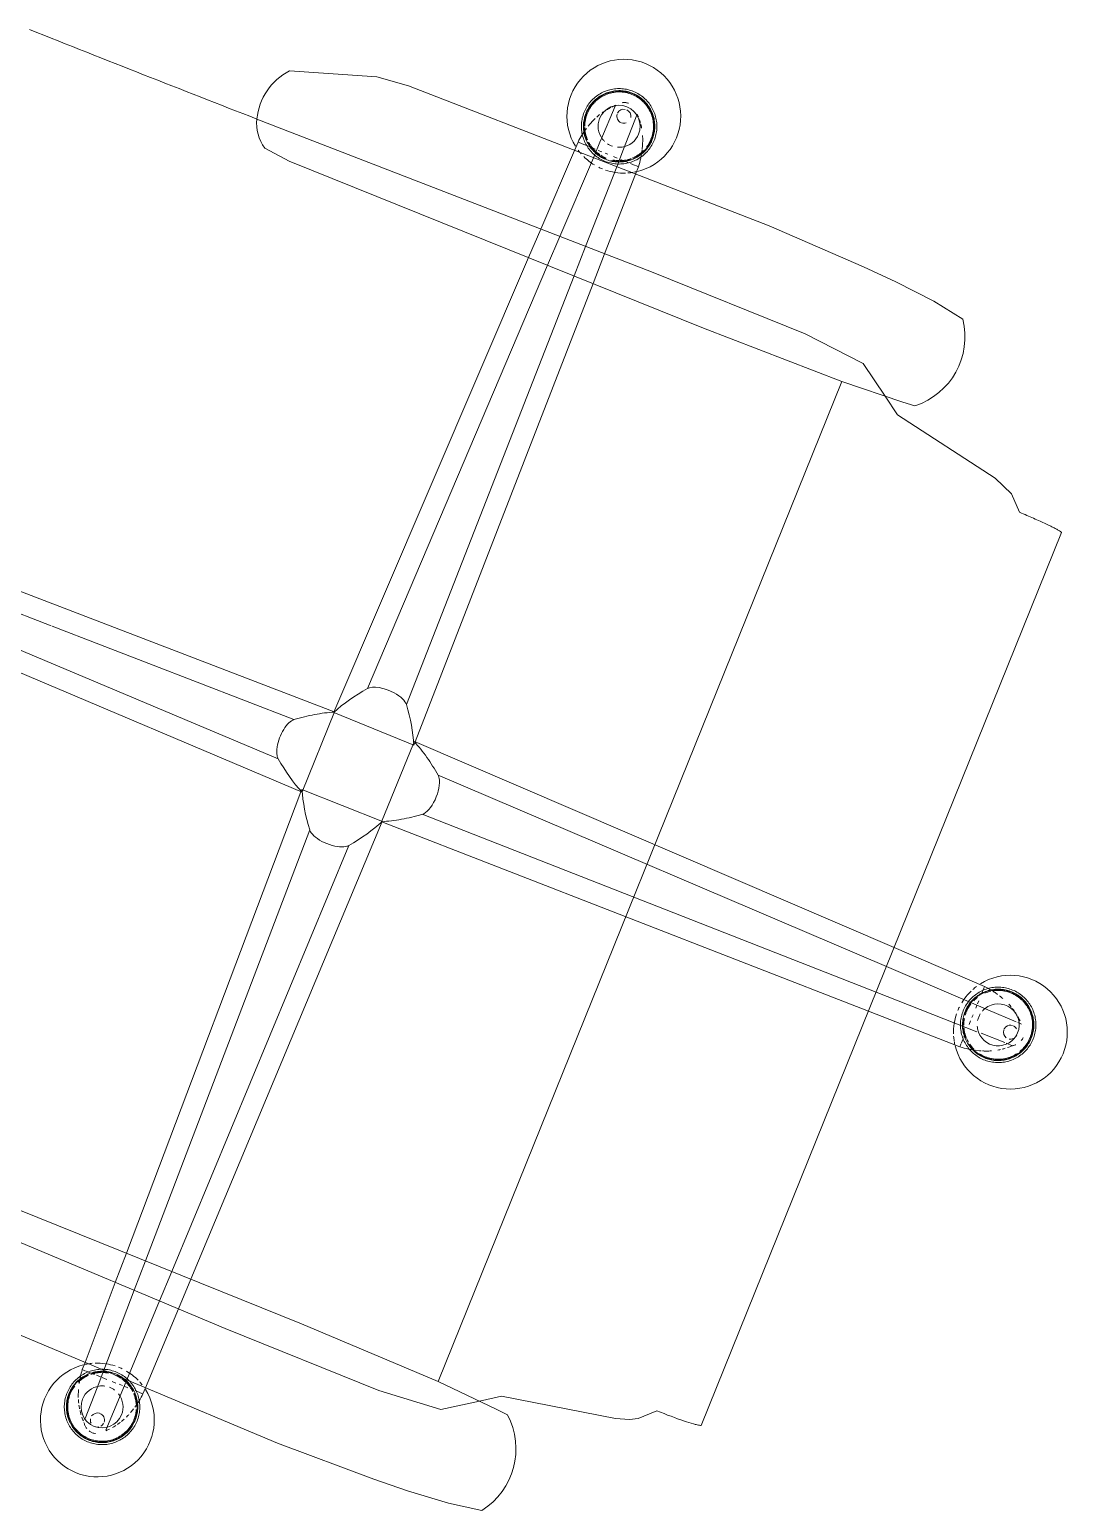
# Model space of a CAD drawing. Header units: inches. Extents: x -13 to 4331, y -638 to 2885.
# Drawn here: x 2873.71 to 2892.49, y 1473.16 to 1499.97 of the extents above; entities that cross this region are included whole.
import ezdxf

# ---------------------------------------------------------------- set-up
doc = ezdxf.new("R2010")
doc.units = ezdxf.units.IN
doc.header["$MEASUREMENT"] = 0
doc.layers.add('I-FURN', color=30, linetype='Continuous', lineweight=9)

# ---------------------------------------------------------------- blocks, each defined once
blk = doc.blocks.new('HermanMiller_Collection_Eames_SoftPad_SideChair - Arms Swivel Base-V23-FIRST FLOOR POWER _ SIGNAL')
at = {"layer": 'I-FURN'}
for p, q in [((-0.206, 12.862), (-0.213, 12.145)), ((0.229, 12.209), (0.218, 12.806)), ((-0.213, 12.145), (-0.216, 11.876)), ((0.236, 11.87), (0.229, 12.209)), ((-5.68, 11.835), (-6.45, 11.768)), ((-5.034, 11.869), (-5.68, 11.835)), ((-3.174, 11.916), (-5.034, 11.869)), ((3.825, 11.821), (-3.174, 11.916)), ((-0.602, 10.333), (-0.582, 11.881)), ((-0.582, 11.881), (-0.581, 11.999)), ((-0.581, 11.999), (-0.53, 11.999)), ((-0.518, 12), (-0.427, 12)), ((-0.395, 12), (-0.329, 12)), ((-0.333, 11.954), (-0.311, 11.94)), ((-0.33, 11.908), (-0.306, 11.895)), ((-0.306, 11.895), (-0.282, 11.883)), ((-0.287, 12.001), (-0.214, 12.001)), ((-0.216, 11.876), (-0.231, 10.328)), ((-0.181, 12.001), (-0.117, 12.001)), ((-0.12, 11.865), (-0.094, 11.861)), ((-0.056, 12.002), (0.016, 12.002)), ((0.034, 11.851), (0.06, 11.853)), ((0.063, 11.816), (0.09, 11.819)), ((0.122, 12.003), (0.211, 12.003)), ((0.212, 11.882), (0.237, 11.89)), ((0.223, 11.847), (0.249, 11.856)), ((0.233, 12.003), (0.325, 12.003)), ((0.266, 10.321), (0.236, 11.87)), ((0.249, 11.856), (0.275, 11.866)), ((0.324, 11.888), (0.348, 11.901)), ((0.331, 11.933), (0.353, 11.946)), ((0.362, 12.004), (0.414, 12.004)), ((0.446, 12.004), (0.537, 12.004)), ((0.549, 12.005), (0.6, 12.005)), ((0.6, 12.005), (0.603, 11.865)), ((0.603, 11.865), (0.637, 10.316)), ((-6.45, 11.768), (-7.059, 11.661)), ((-5.685, 10.244), (-6.278, 9.841)), ((-4.516, 10.346), (-5.685, 10.244)), ((-1.516, 10.346), (-4.516, 10.346)), ((6.145, 10.239), (-1.516, 10.346)), ((-0.609, 9.753), (-0.602, 10.333)), ((-0.231, 10.328), (-0.237, 9.753)), ((0.277, 9.753), (0.266, 10.321)), ((0.637, 10.316), (0.649, 9.753)), ((-6.841, 9.881), (-6.614, 9.862)), ((-6.614, 9.862), (-5.45, 9.795)), ((-6.278, 9.841), (-6.614, 9.612)), ((-5.45, 9.795), (-2.766, 9.753)), ((-5.45, -9.726), (-5.45, 9.795)), ((-2.766, 9.753), (5.318, 9.753)), ((-0.721, 0.774), (-0.609, 9.753)), ((-0.237, 9.753), (-0.322, 1.399)), ((0.441, 1.403), (0.277, 9.753)), ((0.649, 9.753), (0.845, 0.826)), ((-6.614, 9.612), (-8.681, 9.211)), ((-8.918, 9.134), (-9.058, 9.06)), ((-8.681, 9.211), (-8.918, 9.134)), ((-9.058, 9.06), (-9.321, 8.804)), ((-10.163, 8.749), (-10.163, -8.68)), ((0.824, 0.824), (12.054, 0.631)), ((0.824, 0.815), (0.824, -0.743)), ((-12.042, 0.572), (-12.065, 0.587)), ((-11.941, 0.487), (-11.94, 0.577)), ((-11.94, 0.64), (-10.163, 0.662)), ((-11.94, 0.589), (-11.94, 0.64)), ((-10.163, 0.662), (-0.715, 0.78)), ((-0.721, 0.769), (0.846, 0.776)), ((-0.717, -0.753), (-0.71, 0.78)), ((-12.203, 0.271), (-12.668, 0.266)), ((-10.163, 0.292), (-12.123, 0.272)), ((-11.948, 0.439), (-11.966, 0.458)), ((-11.941, 0.389), (-11.941, 0.455)), ((-1.34, 0.381), (-10.163, 0.292)), ((12.258, 0.261), (1.453, 0.422)), ((-12.689, 0.266), (-12.817, 0.265)), ((-11.943, 0.133), (-11.942, 0.202)), ((-11.943, 0.013), (-11.943, 0.068)), ((-11.792, 0.09), (-11.796, 0.116)), ((-12.819, -0.157), (-12.747, -0.158)), ((-12.715, -0.159), (-12.159, -0.17)), ((-12.159, -0.17), (-10.163, -0.209)), ((-11.944, -0.174), (-11.944, -0.118)), ((-11.944, -0.259), (-11.944, -0.2)), ((-11.782, -0.19), (-11.774, -0.164)), ((-11.774, -0.164), (-11.768, -0.137)), ((-11.768, -0.137), (-11.762, -0.11)), ((-11.762, -0.11), (-11.758, -0.083)), ((-11.758, -0.083), (-11.755, -0.056)), ((-11.755, -0.056), (-11.752, -0.029)), ((-10.163, -0.209), (-1.344, -0.382)), ((6.161, -0.271), (12.273, -0.18)), ((-11.969, -0.487), (-11.949, -0.468)), ((-11.946, -0.54), (-11.945, -0.489)), ((-11.945, -0.478), (-11.945, -0.387)), ((1.453, -0.341), (6.145, -0.271)), ((-10.163, -0.58), (-11.946, -0.54)), ((-0.717, -0.787), (-10.163, -0.58)), ((0.834, -0.731), (-0.733, -0.725)), ((-0.732, -0.778), (-0.733, -0.725)), ((-0.612, -9.685), (-0.732, -0.791)), ((0.834, -0.737), (0.646, -9.685)), ((11.017, -0.568), (0.827, -0.743)), ((-0.333, -1.355), (-0.241, -9.685)), ((0.275, -9.685), (0.43, -1.358)), ((-9.321, -8.736), (-9.058, -8.991)), ((-9.058, -8.991), (-8.681, -9.143)), ((-8.681, -9.143), (-6.614, -9.544)), ((-6.614, -9.544), (-6.277, -9.773)), ((-6.614, -9.794), (-6.841, -9.812)), ((-5.45, -9.726), (-6.614, -9.794)), ((-6.277, -9.773), (-5.685, -10.175)), ((-2.766, -9.685), (-5.45, -9.726)), ((5.318, -9.685), (-2.766, -9.685)), ((-0.605, -10.265), (-0.612, -9.685)), ((-0.241, -9.685), (-0.234, -10.26)), ((0.264, -10.253), (0.275, -9.685)), ((0.646, -9.685), (0.634, -10.248)), ((5.815, -9.737), (5.318, -9.685)), ((-5.685, -10.175), (-4.516, -10.278)), ((-1.516, -10.278), (6.145, -10.171)), ((-4.516, -10.278), (-1.516, -10.278)), ((-0.584, -11.812), (-0.605, -10.265)), ((-0.234, -10.26), (-0.217, -11.808)), ((0.235, -11.801), (0.264, -10.253)), ((0.634, -10.248), (0.602, -11.796)), ((4.418, -11.69), (5.925, -11.201)), ((-7.059, -11.592), (-6.45, -11.699)), ((-6.45, -11.699), (-5.68, -11.767)), ((-5.68, -11.767), (-5.034, -11.801)), ((-3.174, -11.848), (3.825, -11.753)), ((3.825, -11.753), (4.418, -11.69)), ((-5.034, -11.801), (-3.174, -11.848)), ((-0.582, -11.955), (-0.584, -11.812)), ((-0.531, -11.956), (-0.582, -11.955)), ((-0.429, -11.956), (-0.519, -11.956)), ((-0.408, -11.967), (-0.429, -11.985)), ((-0.386, -11.951), (-0.408, -11.967)), ((-0.331, -11.956), (-0.397, -11.956)), ((-0.365, -11.98), (-0.385, -11.996)), ((-0.343, -11.966), (-0.365, -11.98)), ((-0.322, -11.952), (-0.343, -11.966)), ((-0.24, -11.957), (-0.326, -11.956)), ((-0.299, -11.939), (-0.322, -11.952)), ((-0.277, -11.926), (-0.299, -11.939)), ((-0.253, -11.915), (-0.277, -11.926)), ((-0.23, -11.905), (-0.253, -11.915)), ((-0.205, -11.896), (-0.23, -11.905)), ((-0.192, -11.852), (-0.218, -11.861)), ((-0.217, -11.808), (-0.213, -12.152)), ((-0.181, -11.887), (-0.205, -11.896)), ((-0.156, -11.88), (-0.181, -11.887)), ((-0.094, -11.957), (-0.168, -11.957)), ((-0.131, -11.874), (-0.156, -11.88)), ((-0.032, -11.822), (-0.059, -11.824)), ((0.068, -11.958), (0.016, -11.958)), ((0.132, -11.83), (0.105, -11.826)), ((0.203, -11.958), (0.135, -11.958)), ((0.225, -11.892), (0.201, -11.884)), ((0.25, -11.901), (0.225, -11.892)), ((0.229, -12.137), (0.235, -11.801)), ((0.263, -11.866), (0.237, -11.857)), ((0.274, -11.91), (0.25, -11.901)), ((0.347, -11.959), (0.262, -11.959)), ((0.288, -11.877), (0.263, -11.866)), ((0.413, -11.959), (0.347, -11.959)), ((0.536, -11.96), (0.445, -11.959)), ((0.547, -12.073), (0.529, -12.052)), ((0.599, -11.96), (0.547, -11.96)), ((0.602, -11.796), (0.599, -11.96)), ((-0.213, -12.152), (-0.206, -12.832)), ((0.216, -12.814), (0.229, -12.147))]:
    blk.add_line(p, q, dxfattribs=at)
at = {"layer": 'I-FURN', "flags": 128}
for points in [[(0.698, 12.497), (0.698, 12.525), (0.696, 12.552), (0.694, 12.579), (0.69, 12.606), (0.685, 12.633), (0.679, 12.66), (0.672, 12.686), (0.664, 12.712), (0.655, 12.738), (0.645, 12.763), (0.633, 12.788), (0.621, 12.813), (0.608, 12.837), (0.594, 12.86), (0.579, 12.883), (0.563, 12.905), (0.547, 12.927), (0.529, 12.948), (0.511, 12.968), (0.491, 12.987), (0.471, 13.006), (0.451, 13.024), (0.429, 13.041), (0.407, 13.057), (0.385, 13.072), (0.361, 13.086), (0.337, 13.099), (0.313, 13.112), (0.288, 13.123), (0.263, 13.134), (0.237, 13.143), (0.211, 13.151), (0.185, 13.159), (0.158, 13.165), (0.132, 13.17), (0.105, 13.174), (0.078, 13.177), (0.05, 13.179), (0.023, 13.18), (-0.004, 13.18), (-0.032, 13.178), (-0.059, 13.176), (-0.086, 13.172), (-0.113, 13.168), (-0.14, 13.162), (-0.166, 13.155), (-0.192, 13.148), (-0.218, 13.139), (-0.243, 13.129), (-0.269, 13.118), (-0.293, 13.106), (-0.317, 13.093), (-0.341, 13.08), (-0.364, 13.065), (-0.386, 13.049), (-0.408, 13.033), (-0.429, 13.015), (-0.449, 12.997), (-0.469, 12.978), (-0.488, 12.958), (-0.506, 12.938), (-0.523, 12.917), (-0.539, 12.895), (-0.555, 12.872), (-0.569, 12.849), (-0.583, 12.826), (-0.596, 12.801), (-0.607, 12.777), (-0.618, 12.752), (-0.628, 12.726), (-0.636, 12.7), (-0.644, 12.674), (-0.65, 12.647), (-0.656, 12.621), (-0.66, 12.594), (-0.664, 12.567), (-0.666, 12.539), (-0.667, 12.512), (-0.667, 12.497)], [(0.662, 12.497), (0.661, 12.523), (0.66, 12.549), (0.657, 12.575), (0.653, 12.6), (0.649, 12.626), (0.643, 12.651), (0.637, 12.676), (0.629, 12.701), (0.62, 12.725), (0.611, 12.749), (0.6, 12.772), (0.589, 12.796), (0.576, 12.818), (0.563, 12.84), (0.549, 12.862), (0.534, 12.883), (0.518, 12.904), (0.501, 12.923), (0.484, 12.942), (0.466, 12.961), (0.447, 12.978), (0.427, 12.995), (0.407, 13.011), (0.386, 13.027), (0.365, 13.041), (0.343, 13.054), (0.32, 13.067), (0.297, 13.079), (0.274, 13.09), (0.25, 13.099), (0.225, 13.108), (0.201, 13.116), (0.176, 13.123), (0.151, 13.129), (0.125, 13.134), (0.1, 13.138), (0.074, 13.141), (0.048, 13.143), (0.023, 13.143), (-0.003, 13.143), (-0.029, 13.142), (-0.055, 13.14), (-0.08, 13.136), (-0.106, 13.132), (-0.131, 13.126), (-0.156, 13.12), (-0.181, 13.113), (-0.205, 13.104), (-0.23, 13.095), (-0.253, 13.085), (-0.277, 13.074), (-0.299, 13.061), (-0.322, 13.048), (-0.343, 13.034), (-0.365, 13.02), (-0.385, 13.004), (-0.405, 12.988), (-0.424, 12.97), (-0.443, 12.952), (-0.461, 12.934), (-0.478, 12.914), (-0.494, 12.894), (-0.51, 12.874), (-0.524, 12.852), (-0.538, 12.83), (-0.551, 12.808), (-0.563, 12.785), (-0.574, 12.762), (-0.584, 12.738), (-0.593, 12.714), (-0.601, 12.689), (-0.608, 12.664), (-0.615, 12.639), (-0.62, 12.614), (-0.624, 12.588), (-0.627, 12.563), (-0.629, 12.537), (-0.63, 12.511), (-0.63, 12.497)], [(-0.667, 12.497), (-0.667, 12.47), (-0.665, 12.443), (-0.662, 12.416), (-0.658, 12.388), (-0.654, 12.362), (-0.648, 12.335), (-0.641, 12.309), (-0.633, 12.282), (-0.623, 12.257), (-0.613, 12.231), (-0.602, 12.206), (-0.59, 12.182), (-0.577, 12.158), (-0.563, 12.135), (-0.548, 12.112), (-0.532, 12.089)], [(-0.63, 12.497), (-0.63, 12.471), (-0.628, 12.446), (-0.626, 12.42), (-0.622, 12.394), (-0.618, 12.369), (-0.612, 12.344), (-0.605, 12.319), (-0.598, 12.294), (-0.589, 12.27), (-0.579, 12.246), (-0.569, 12.222), (-0.557, 12.199), (-0.545, 12.176), (-0.532, 12.154), (-0.518, 12.132), (-0.503, 12.111), (-0.487, 12.091), (-0.47, 12.071), (-0.453, 12.052), (-0.435, 12.034), (-0.416, 12.016), (-0.396, 11.999)], [(0.416, 11.991), (0.436, 12.007), (0.456, 12.024), (0.474, 12.042), (0.492, 12.061), (0.509, 12.08), (0.525, 12.1), (0.541, 12.121), (0.555, 12.142), (0.569, 12.164), (0.582, 12.187), (0.594, 12.21), (0.605, 12.233), (0.615, 12.257), (0.624, 12.281), (0.633, 12.305), (0.64, 12.33), (0.646, 12.355), (0.651, 12.381), (0.655, 12.406), (0.658, 12.432), (0.66, 12.458), (0.662, 12.483), (0.662, 12.497)], [(0.554, 12.078), (0.571, 12.1), (0.586, 12.122), (0.601, 12.145), (0.614, 12.169), (0.627, 12.193), (0.639, 12.218), (0.649, 12.243), (0.659, 12.269), (0.668, 12.294), (0.675, 12.321), (0.682, 12.347), (0.687, 12.374), (0.692, 12.401), (0.695, 12.428), (0.697, 12.455), (0.698, 12.483), (0.698, 12.497)], [(-0.532, 12.089), (-0.515, 12.068), (-0.498, 12.047), (-0.479, 12.027), (-0.46, 12.007), (-0.44, 11.989), (-0.419, 11.971), (-0.398, 11.954), (-0.376, 11.938), (-0.353, 11.923), (-0.33, 11.908)], [(0.395, 11.93), (0.417, 11.945), (0.439, 11.962), (0.46, 11.979), (0.481, 11.997), (0.5, 12.016), (0.519, 12.036), (0.537, 12.057), (0.554, 12.078)], [(-0.396, 11.999), (-0.376, 11.983), (-0.355, 11.968), (-0.333, 11.954)], [(-0.311, 11.94), (-0.289, 11.927), (-0.266, 11.916), (-0.242, 11.905), (-0.218, 11.895), (-0.194, 11.886), (-0.17, 11.878)], [(-0.282, 11.883), (-0.257, 11.871), (-0.232, 11.861), (-0.206, 11.851), (-0.18, 11.843), (-0.154, 11.836), (-0.127, 11.83), (-0.1, 11.824), (-0.073, 11.82), (-0.046, 11.817), (-0.019, 11.815), (0.008, 11.814), (0.036, 11.815), (0.063, 11.816)], [(-0.17, 11.878), (-0.145, 11.871), (-0.12, 11.865)], [(-0.094, 11.861), (-0.069, 11.857), (-0.043, 11.854), (-0.017, 11.852), (0.009, 11.851), (0.034, 11.851)], [(0.06, 11.853), (0.086, 11.855), (0.112, 11.858), (0.137, 11.863), (0.162, 11.868)], [(0.09, 11.819), (0.117, 11.822), (0.144, 11.827), (0.171, 11.832), (0.197, 11.839), (0.223, 11.847)], [(0.162, 11.868), (0.187, 11.874), (0.212, 11.882)], [(0.237, 11.89), (0.261, 11.9), (0.284, 11.91), (0.308, 11.921), (0.331, 11.933)], [(0.275, 11.866), (0.3, 11.876), (0.324, 11.888)], [(0.348, 11.901), (0.372, 11.915), (0.395, 11.93)], [(0.353, 11.946), (0.375, 11.96), (0.396, 11.975), (0.416, 11.991)], [(-12.065, 0.587), (-12.088, 0.602), (-12.112, 0.615), (-12.136, 0.627), (-12.161, 0.639), (-12.186, 0.649), (-12.212, 0.659), (-12.238, 0.667), (-12.264, 0.674), (-12.291, 0.681), (-12.318, 0.686), (-12.345, 0.69), (-12.372, 0.693), (-12.399, 0.695), (-12.426, 0.696), (-12.454, 0.695), (-12.481, 0.694), (-12.508, 0.692), (-12.535, 0.688), (-12.562, 0.684), (-12.589, 0.678), (-12.615, 0.671), (-12.642, 0.663), (-12.667, 0.654), (-12.693, 0.645), (-12.718, 0.634), (-12.743, 0.622), (-12.767, 0.609), (-12.79, 0.595), (-12.813, 0.581), (-12.836, 0.565), (-12.857, 0.548), (-12.878, 0.531), (-12.899, 0.513), (-12.918, 0.494), (-12.937, 0.474), (-12.955, 0.454), (-12.973, 0.432), (-12.989, 0.411), (-13.004, 0.388), (-13.019, 0.365), (-13.033, 0.341), (-13.045, 0.317), (-13.057, 0.292), (-13.068, 0.267), (-13.077, 0.242), (-13.086, 0.216), (-13.093, 0.189), (-13.1, 0.163), (-13.105, 0.136), (-13.11, 0.109), (-13.113, 0.082), (-13.115, 0.055), (-13.116, 0.028), (-13.117, 0.013)], [(-11.966, 0.458), (-11.984, 0.476), (-12.003, 0.494), (-12.022, 0.511), (-12.042, 0.527), (-12.063, 0.542), (-12.085, 0.557), (-12.107, 0.57), (-12.129, 0.583), (-12.152, 0.594), (-12.176, 0.605), (-12.2, 0.615), (-12.224, 0.624), (-12.249, 0.632), (-12.273, 0.639), (-12.299, 0.645), (-12.324, 0.65), (-12.35, 0.653), (-12.375, 0.656), (-12.401, 0.658), (-12.427, 0.659), (-12.453, 0.659), (-12.478, 0.657), (-12.504, 0.655), (-12.53, 0.652), (-12.555, 0.647), (-12.581, 0.642), (-12.606, 0.636), (-12.63, 0.628), (-12.655, 0.62), (-12.679, 0.611), (-12.703, 0.6), (-12.726, 0.589), (-12.749, 0.577), (-12.771, 0.564), (-12.793, 0.55), (-12.814, 0.535), (-12.835, 0.52), (-12.855, 0.503), (-12.874, 0.486), (-12.892, 0.468), (-12.91, 0.449), (-12.927, 0.43), (-12.944, 0.41), (-12.959, 0.389), (-12.974, 0.368), (-12.987, 0.346), (-13, 0.324), (-13.012, 0.301), (-13.023, 0.277), (-13.033, 0.253), (-13.043, 0.229), (-13.051, 0.205), (-13.058, 0.18), (-13.064, 0.155), (-13.069, 0.13), (-13.073, 0.104), (-13.077, 0.078), (-13.079, 0.053), (-13.08, 0.027), (-13.08, 0.013)], [(-11.939, 0.483), (-11.958, 0.503), (-11.978, 0.521), (-11.999, 0.539), (-12.02, 0.556), (-12.042, 0.572)], [(-11.806, 0.166), (-11.813, 0.191), (-11.821, 0.216), (-11.829, 0.24), (-11.839, 0.264), (-11.849, 0.288), (-11.861, 0.311), (-11.873, 0.334), (-11.886, 0.356), (-11.901, 0.378), (-11.916, 0.399), (-11.931, 0.419), (-11.948, 0.439)], [(-11.886, 0.421), (-11.903, 0.442), (-11.92, 0.463), (-11.939, 0.483)], [(-11.76, 0.122), (-11.765, 0.149), (-11.771, 0.175), (-11.778, 0.202), (-11.786, 0.228), (-11.795, 0.253), (-11.805, 0.279), (-11.816, 0.304), (-11.828, 0.328), (-11.841, 0.352), (-11.855, 0.376), (-11.87, 0.398), (-11.886, 0.421)], [(-13.117, 0.013), (-13.116, -0.014), (-13.114, -0.042), (-13.112, -0.069), (-13.108, -0.096), (-13.103, -0.123), (-13.097, -0.149), (-13.09, -0.176), (-13.082, -0.202), (-13.073, -0.228), (-13.063, -0.253), (-13.052, -0.278), (-13.039, -0.302), (-13.026, -0.326), (-13.012, -0.35), (-12.997, -0.373), (-12.982, -0.395), (-12.965, -0.416), (-12.947, -0.437), (-12.929, -0.458), (-12.91, -0.477), (-12.89, -0.496), (-12.869, -0.513), (-12.847, -0.53), (-12.825, -0.546), (-12.803, -0.562), (-12.779, -0.576), (-12.756, -0.589), (-12.731, -0.602), (-12.706, -0.613), (-12.681, -0.624), (-12.656, -0.633), (-12.63, -0.641), (-12.603, -0.649), (-12.577, -0.655), (-12.55, -0.66), (-12.523, -0.664), (-12.496, -0.667), (-12.468, -0.669), (-12.441, -0.67), (-12.414, -0.67), (-12.387, -0.668), (-12.359, -0.666), (-12.332, -0.662), (-12.305, -0.658), (-12.279, -0.652), (-12.252, -0.645), (-12.226, -0.638), (-12.2, -0.629), (-12.175, -0.619), (-12.15, -0.608), (-12.125, -0.596), (-12.101, -0.583), (-12.077, -0.57), (-12.054, -0.555), (-12.032, -0.539), (-12.01, -0.523), (-11.989, -0.505), (-11.969, -0.487)], [(-13.08, 0.013), (-13.079, -0.013), (-13.078, -0.039), (-13.075, -0.064), (-13.072, -0.09), (-13.067, -0.115), (-13.061, -0.141), (-13.055, -0.166), (-13.047, -0.19), (-13.038, -0.215), (-13.029, -0.239), (-13.018, -0.262), (-13.007, -0.285), (-12.995, -0.308), (-12.981, -0.33), (-12.967, -0.352), (-12.952, -0.373), (-12.936, -0.393), (-12.92, -0.413), (-12.902, -0.432), (-12.884, -0.451), (-12.865, -0.468), (-12.845, -0.485), (-12.825, -0.501), (-12.804, -0.516), (-12.783, -0.531), (-12.761, -0.544), (-12.738, -0.557), (-12.715, -0.569), (-12.692, -0.579), (-12.668, -0.589), (-12.644, -0.598), (-12.619, -0.606), (-12.594, -0.613), (-12.569, -0.619), (-12.544, -0.624), (-12.518, -0.628), (-12.492, -0.631), (-12.467, -0.632), (-12.441, -0.633), (-12.415, -0.633), (-12.389, -0.632), (-12.363, -0.629), (-12.338, -0.626), (-12.312, -0.622), (-12.287, -0.616), (-12.262, -0.61), (-12.237, -0.603), (-12.213, -0.594), (-12.189, -0.585), (-12.165, -0.575), (-12.142, -0.563), (-12.119, -0.551), (-12.097, -0.538), (-12.075, -0.524), (-12.054, -0.509), (-12.033, -0.494), (-12.013, -0.477), (-11.994, -0.46), (-11.975, -0.442), (-11.957, -0.424), (-11.94, -0.404), (-11.924, -0.384), (-11.909, -0.363)], [(-11.817, -0.179), (-11.81, -0.154), (-11.804, -0.129), (-11.798, -0.104), (-11.794, -0.078), (-11.791, -0.053), (-11.789, -0.027), (-11.788, -0.001), (-11.788, 0.013)], [(-11.796, 0.116), (-11.801, 0.141), (-11.806, 0.166)], [(-11.788, 0.013), (-11.788, 0.039), (-11.79, 0.065), (-11.792, 0.09)], [(-11.751, 0.013), (-11.752, 0.04), (-11.753, 0.067), (-11.756, 0.095), (-11.76, 0.122)], [(-11.752, -0.029), (-11.751, -0.002), (-11.751, 0.013)], [(-11.949, -0.468), (-11.93, -0.448), (-11.912, -0.428), (-11.895, -0.407), (-11.879, -0.385), (-11.863, -0.362), (-11.849, -0.339), (-11.835, -0.315), (-11.822, -0.291), (-11.811, -0.267), (-11.8, -0.241), (-11.79, -0.216), (-11.782, -0.19)], [(-11.867, -0.298), (-11.855, -0.275), (-11.844, -0.251), (-11.834, -0.228), (-11.825, -0.204), (-11.817, -0.179)], [(-11.909, -0.363), (-11.894, -0.342), (-11.88, -0.32), (-11.867, -0.298)], [(-0.385, -11.996), (-0.405, -12.012), (-0.424, -12.03), (-0.443, -12.048), (-0.461, -12.066), (-0.478, -12.086), (-0.494, -12.106), (-0.51, -12.126), (-0.524, -12.148), (-0.538, -12.17), (-0.551, -12.192), (-0.563, -12.215), (-0.574, -12.238), (-0.584, -12.262), (-0.593, -12.286), (-0.601, -12.311), (-0.608, -12.336), (-0.615, -12.361), (-0.62, -12.386), (-0.624, -12.412), (-0.627, -12.437), (-0.629, -12.463), (-0.63, -12.489), (-0.63, -12.503)], [(-0.429, -11.985), (-0.449, -12.003), (-0.469, -12.022), (-0.488, -12.042), (-0.506, -12.062), (-0.523, -12.083)], [(-0.218, -11.861), (-0.243, -11.871), (-0.269, -11.882), (-0.293, -11.894), (-0.317, -11.907), (-0.341, -11.92), (-0.364, -11.935), (-0.386, -11.951)], [(-0.059, -11.824), (-0.086, -11.828), (-0.113, -11.832), (-0.14, -11.838), (-0.166, -11.845), (-0.192, -11.852)], [(0.151, -11.871), (0.125, -11.866), (0.1, -11.862), (0.074, -11.859), (0.048, -11.857), (0.023, -11.857), (-0.003, -11.857), (-0.029, -11.858), (-0.055, -11.86), (-0.08, -11.864), (-0.106, -11.868), (-0.131, -11.874)], [(0.105, -11.826), (0.078, -11.823), (0.05, -11.821), (0.023, -11.82), (-0.004, -11.82), (-0.032, -11.822)], [(0.237, -11.857), (0.211, -11.849), (0.185, -11.841), (0.158, -11.835), (0.132, -11.83)], [(0.201, -11.884), (0.176, -11.877), (0.151, -11.871)], [(0.407, -11.989), (0.386, -11.973), (0.365, -11.959), (0.343, -11.946), (0.32, -11.933), (0.297, -11.921), (0.274, -11.91)], [(0.529, -12.052), (0.511, -12.032), (0.491, -12.013), (0.471, -11.994), (0.451, -11.976), (0.429, -11.959), (0.407, -11.943), (0.385, -11.928), (0.361, -11.914), (0.337, -11.901), (0.313, -11.888), (0.288, -11.877)], [(0.662, -12.503), (0.661, -12.477), (0.66, -12.451), (0.657, -12.425), (0.653, -12.4), (0.649, -12.374), (0.643, -12.349), (0.637, -12.324), (0.629, -12.299), (0.62, -12.275), (0.611, -12.251), (0.6, -12.228), (0.589, -12.204), (0.576, -12.182), (0.563, -12.16), (0.549, -12.138), (0.534, -12.117), (0.518, -12.096), (0.501, -12.077), (0.484, -12.058), (0.466, -12.039), (0.447, -12.022), (0.427, -12.005), (0.407, -11.989)], [(-0.523, -12.083), (-0.539, -12.105), (-0.555, -12.128), (-0.569, -12.151), (-0.583, -12.174), (-0.596, -12.199), (-0.607, -12.223), (-0.618, -12.248), (-0.628, -12.274), (-0.636, -12.3), (-0.644, -12.326), (-0.65, -12.353), (-0.656, -12.379), (-0.66, -12.406), (-0.664, -12.433), (-0.666, -12.461), (-0.667, -12.488), (-0.667, -12.503)], [(0.698, -12.503), (0.698, -12.475), (0.696, -12.448), (0.694, -12.421), (0.69, -12.394), (0.685, -12.367), (0.679, -12.34), (0.672, -12.314), (0.664, -12.288), (0.655, -12.262), (0.645, -12.237), (0.633, -12.212), (0.621, -12.187), (0.608, -12.163), (0.594, -12.14), (0.579, -12.117), (0.563, -12.095), (0.547, -12.073)], [(-0.667, -12.503), (-0.667, -12.53), (-0.665, -12.557), (-0.662, -12.584), (-0.658, -12.612), (-0.654, -12.638), (-0.648, -12.665), (-0.641, -12.691), (-0.633, -12.718), (-0.623, -12.743), (-0.613, -12.769), (-0.602, -12.794), (-0.59, -12.818), (-0.577, -12.842), (-0.563, -12.865), (-0.548, -12.888), (-0.532, -12.911), (-0.515, -12.932), (-0.498, -12.953), (-0.479, -12.973), (-0.46, -12.993), (-0.44, -13.011), (-0.419, -13.029), (-0.398, -13.046), (-0.376, -13.062), (-0.353, -13.077), (-0.33, -13.092), (-0.306, -13.105), (-0.282, -13.117), (-0.257, -13.129), (-0.232, -13.139), (-0.206, -13.149), (-0.18, -13.157), (-0.154, -13.164), (-0.127, -13.17), (-0.1, -13.176), (-0.073, -13.18), (-0.046, -13.183), (-0.019, -13.185), (0.008, -13.186), (0.036, -13.185), (0.063, -13.184), (0.09, -13.181), (0.117, -13.178), (0.144, -13.173), (0.171, -13.168), (0.197, -13.161), (0.223, -13.153), (0.249, -13.144), (0.275, -13.134), (0.3, -13.124), (0.324, -13.112), (0.348, -13.099), (0.372, -13.085), (0.395, -13.07), (0.417, -13.055), (0.439, -13.038), (0.46, -13.021), (0.481, -13.003), (0.5, -12.984), (0.519, -12.964), (0.537, -12.943), (0.554, -12.922), (0.571, -12.9), (0.586, -12.878), (0.601, -12.855), (0.614, -12.831), (0.627, -12.807), (0.639, -12.782), (0.649, -12.757), (0.659, -12.731), (0.668, -12.706), (0.675, -12.679), (0.682, -12.653), (0.687, -12.626), (0.692, -12.599), (0.695, -12.572), (0.697, -12.545), (0.698, -12.517), (0.698, -12.503)], [(-0.63, -12.503), (-0.63, -12.529), (-0.628, -12.554), (-0.626, -12.58), (-0.622, -12.606), (-0.618, -12.631), (-0.612, -12.656), (-0.605, -12.681), (-0.598, -12.706), (-0.589, -12.73), (-0.579, -12.754), (-0.569, -12.778), (-0.557, -12.801), (-0.545, -12.824), (-0.532, -12.846), (-0.518, -12.868), (-0.503, -12.889), (-0.487, -12.909), (-0.47, -12.929), (-0.453, -12.948), (-0.435, -12.966), (-0.416, -12.984), (-0.396, -13.001), (-0.376, -13.017), (-0.355, -13.032), (-0.333, -13.046), (-0.311, -13.06), (-0.289, -13.073), (-0.266, -13.084), (-0.242, -13.095), (-0.218, -13.105), (-0.194, -13.114), (-0.17, -13.122), (-0.145, -13.129), (-0.12, -13.135), (-0.094, -13.139), (-0.069, -13.143), (-0.043, -13.146), (-0.017, -13.148), (0.009, -13.149), (0.034, -13.149), (0.06, -13.147), (0.086, -13.145), (0.112, -13.142), (0.137, -13.137), (0.162, -13.132), (0.187, -13.126), (0.212, -13.118), (0.237, -13.11), (0.261, -13.1), (0.284, -13.09), (0.308, -13.079), (0.331, -13.067), (0.353, -13.054), (0.375, -13.04), (0.396, -13.025), (0.416, -13.009), (0.436, -12.993), (0.456, -12.976), (0.474, -12.958), (0.492, -12.939), (0.509, -12.92), (0.525, -12.9), (0.541, -12.879), (0.555, -12.858), (0.569, -12.836), (0.582, -12.813), (0.594, -12.79), (0.605, -12.767), (0.615, -12.743), (0.624, -12.719), (0.633, -12.695), (0.64, -12.67), (0.646, -12.645), (0.651, -12.619), (0.655, -12.594), (0.658, -12.568), (0.66, -12.542), (0.662, -12.517), (0.662, -12.503)]]:
    blk.add_lwpolyline(points, dxfattribs=at)
at = {"layer": 'I-FURN'}
for centre, radius, start, end in [((0.006, 12.748), 1.03, 90.2703, 234.2703), ((0.006, 12.748), 1.03, 306.2703, 90.2703), ((0.016, 12.497), 0.637, 0, 180), ((0.016, 12.497), 0.622, 135, 145.8992), ((0.016, 12.497), 0.622, 124.0419, 134.9647), ((0.016, 12.497), 0.38, 360, 180), ((0.016, 12.497), 0.622, 112.8129, 123.5707), ((0.016, 12.497), 0.622, 101.424, 112.2945), ((0.016, 12.497), 0.622, 79.0457, 100.9543), ((0.006, 12.748), 0.127, 100.4604, 124.9324), ((0.006, 12.748), 0.127, 100.4604, 124.9324), ((0.016, 12.497), 0.622, 67.7055, 78.576), ((0.016, 12.497), 0.622, 56.4293, 67.1871), ((0.016, 12.497), 0.622, 45.0353, 55.9581), ((0.016, 12.497), 0.622, 34.1008, 45), ((0.016, 12.497), 0.622, 157.7739, 179.5239), ((0.016, 12.497), 0.622, 146.3754, 157.2812), ((0.006, 12.748), 0.127, 141.7395, 175.8178), ((0.006, 12.748), 0.127, 141.7395, 175.8178), ((0.006, 12.748), 0.127, 184.7711, 270.2703), ((0.006, 12.748), 0.127, 184.7711, 270.2703), ((0.006, 12.748), 0.127, 275.027, 346.4499), ((0.006, 12.748), 0.127, 275.027, 346.4499), ((0.006, 12.748), 0.127, 12.496, 47.9349), ((0.006, 12.748), 0.127, 12.496, 47.9349), ((0.016, 12.497), 0.622, 22.7188, 33.6246), ((0.016, 12.497), 0.622, 11.3511, 22.2261), ((0.016, 12.497), 0.622, 0, 10.841), ((0.016, 12.497), 0.637, 180, 220.599), ((0.016, 12.497), 0.622, 180, 190.841), ((0.016, 12.497), 0.622, 191.3511, 197.5615), ((0.016, 12.497), 0.38, 180, 240), ((0.016, 12.497), 0.38, 300, 360), ((0.016, 12.497), 0.637, 315, 360), ((0.016, 12.497), 0.622, 344.4912, 359.5239), ((0.016, 12.497), 0.622, 202.7188, 213.6246), ((0.016, 12.497), 0.622, 214.1008, 224.7341), ((0.016, 12.497), 0.637, 220.599, 225), ((0.016, 12.497), 0.38, 255.0336, 271.3095), ((0.016, 12.497), 0.38, 284.5181, 300), ((0.016, 12.497), 0.622, 315, 325.8992), ((0.016, 12.497), 0.622, 326.3754, 336.1692), ((0.006, 12.748), 1.03, 240.2776, 243.957), ((0.006, 12.748), 1.03, 246.2947, 261.3352), ((0.016, 12.497), 0.637, 228.8957, 257.6743), ((0.016, 12.497), 0.622, 227.8598, 234.4507), ((0.016, 12.497), 0.622, 236.4293, 246.436), ((0.016, 12.497), 0.622, 247.7055, 257.206), ((0.016, 12.497), 0.637, 257.9206, 266.7753), ((0.016, 12.497), 0.622, 259.0457, 270), ((0.016, 12.497), 0.637, 276.6316, 290.5588), ((0.016, 12.497), 0.622, 281.424, 290.9939), ((0.006, 12.748), 1.03, 283.7665, 294.2459), ((0.016, 12.497), 0.637, 291.8464, 309.8454), ((0.016, 12.497), 0.622, 292.8129, 303.5707), ((0.016, 12.497), 0.622, 304.1745, 310.8355), ((0.006, 12.748), 1.03, 297.0688, 301.4847), ((0.006, 12.748), 1.03, 302.4319, 305.3549), ((-5.994, 10.888), 1.316, 144.065, 229.935), ((0.006, 12.748), 1.03, 266.3094, 270.2703), ((0.006, 12.748), 1.03, 273.6941, 283.2377), ((-12.689, 0.053), 1.03, 35.729, 179.729), ((-12.434, 0.013), 0.637, 54.9831, 180), ((-12.434, 0.013), 0.622, 112.8129, 123.5707), ((-12.434, 0.013), 0.622, 101.424, 112.2945), ((-12.434, 0.013), 0.622, 79.0457, 100.9543), ((-12.434, 0.013), 0.622, 56.4293, 67.1871), ((-12.689, 0.053), 1.03, 31.8906, 34.8136), ((-12.689, 0.053), 1.03, 26.0423, 30.9434), ((-12.434, 0.013), 0.622, 151.1398, 157.2812), ((-12.434, 0.013), 0.622, 135, 145.8992), ((-12.434, 0.013), 0.622, 124.0419, 134.9647), ((-12.434, 0.013), 0.38, 33.0086, 180), ((-12.434, 0.013), 0.622, 45.7426, 52.2883), ((-12.434, 0.013), 0.622, 34.1008, 45), ((-12.434, 0.013), 0.637, 26.0735, 44.1858), ((-12.434, 0.013), 0.622, 26.6987, 33.6246), ((-12.434, 0.013), 0.637, 10.9587, 24.7422), ((-12.689, 0.053), 1.03, 13.2253, 23.7047), ((-12.689, 0.053), 1.03, 3.1528, 12.6965), ((-12.689, 0.053), 1.03, 179.729, 323.729), ((-12.434, 0.013), 0.637, 180, 323.2341), ((-12.434, 0.013), 0.622, 157.7739, 179.5239), ((-12.434, 0.013), 0.622, 180, 190.841), ((-12.689, 0.053), 0.127, 152.6497, 178.174), ((-12.689, 0.053), 0.127, 152.6497, 178.174), ((-12.434, 0.013), 0.38, 180, 330.7407), ((-12.689, 0.053), 0.127, 101.9548, 136.3518), ((-12.689, 0.053), 0.127, 101.9548, 136.3518), ((-12.689, 0.053), 0.127, 4.4858, 75.9087), ((-12.689, 0.053), 0.127, 4.4858, 75.9087), ((-12.689, 0.053), 0.127, 334.2332, 359.729), ((-12.689, 0.053), 0.127, 334.2332, 359.729), ((-12.434, 0.013), 0.38, 25.3576, 33.0086), ((-12.434, 0.013), 0.38, 0, 9.6909), ((-12.434, 0.013), 0.38, 350.322, 360), ((-12.434, 0.013), 0.622, 11.3926, 22.2261), ((-12.434, 0.013), 0.622, 351.8502, 359.5239), ((-12.434, 0.013), 0.622, 0, 5.7905), ((-12.434, 0.013), 0.637, 352.3765, 360), ((-12.434, 0.013), 0.637, 0, 5.6724), ((-12.689, 0.053), 1.03, 355.7681, 359.729), ((-12.434, 0.013), 0.622, 191.3511, 202.2261), ((-12.434, 0.013), 0.622, 202.7188, 213.6246), ((-12.689, 0.053), 0.127, 231.1983, 265.2765), ((-12.689, 0.053), 0.127, 231.1983, 265.2765), ((-12.689, 0.053), 0.127, 274.2298, 331.4972), ((-12.689, 0.053), 0.127, 274.2298, 331.4972), ((-12.434, 0.013), 0.38, 330.7407, 340.8198), ((-12.434, 0.013), 0.637, 323.2341, 351.7449), ((-12.434, 0.013), 0.622, 329.1783, 337.2812), ((-12.434, 0.013), 0.622, 344.4912, 351.7563), ((-12.689, 0.053), 1.03, 335.7534, 350.794), ((-12.434, 0.013), 0.622, 214.1008, 225), ((-12.434, 0.013), 0.622, 225.0353, 235.9581), ((-12.434, 0.013), 0.622, 236.4293, 247.1871), ((-12.434, 0.013), 0.622, 292.8129, 300.5378), ((-12.434, 0.013), 0.622, 304.0419, 314.9647), ((-12.689, 0.053), 1.03, 328.5146, 333.4158), ((-12.434, 0.013), 0.622, 247.7055, 258.576), ((-12.434, 0.013), 0.622, 259.0457, 280.9543), ((-12.434, 0.013), 0.622, 281.424, 292.2945), ((-5.994, -10.82), 1.316, 130.065, 215.935), ((5.398, -10.397), 0.781, 16.8466, 57.6782), ((5.073, -10.48), 1.116, 319.743, 16.0891), ((0.005, -12.704), 1.03, 116.0969, 120.998), ((0.005, -12.704), 1.03, 103.2799, 113.7592), ((0.005, -12.704), 1.03, 93.2074, 102.751), ((0.005, -12.704), 1.03, 85.8227, 89.7836), ((0.005, -12.704), 1.03, 67.1089, 80.8485), ((0.005, -12.704), 1.03, 58.5692, 63.4703), ((0.005, -12.704), 1.03, 125.7836, 269.7836), ((0.016, -12.503), 0.637, 135, 180), ((0.005, -12.704), 1.03, 121.9452, 124.8682), ((0.016, -12.503), 0.637, 113.0824, 131.2975), ((0.016, -12.503), 0.622, 126.3311, 132.3367), ((0.016, -12.503), 0.622, 113.6326, 123.5707), ((0.016, -12.503), 0.637, 98.4563, 111.6444), ((0.016, -12.503), 0.622, 101.424, 112.1191), ((0.005, -12.704), 1.03, 269.7836, 53.7836), ((0.016, -12.503), 0.637, 79.6447, 90), ((0.016, -12.503), 0.622, 79.5545, 90), ((0.016, -12.503), 0.637, 50.2337, 78.5215), ((0.016, -12.503), 0.622, 67.8668, 78.0885), ((0.016, -12.503), 0.622, 56.4293, 67.1871), ((0.016, -12.503), 0.622, 49.244, 55.3333), ((0.016, -12.503), 0.637, 0, 45), ((0.016, -12.503), 0.622, 146.3754, 157.2812), ((0.016, -12.503), 0.622, 135.1135, 145.8992), ((0.016, -12.503), 0.38, 120, 180), ((0.016, -12.503), 0.38, 107.662, 120), ((0.016, -12.503), 0.38, 78.2317, 93.5396), ((0.016, -12.503), 0.38, 60, 68.0526), ((0.016, -12.503), 0.38, 0, 60), ((0.016, -12.503), 0.622, 34.1008, 45), ((0.016, -12.503), 0.622, 23.8505, 33.6246), ((0.016, -12.503), 0.622, 11.3511, 21.6866), ((0.016, -12.503), 0.637, 180, 360), ((0.016, -12.503), 0.622, 164.4912, 179.5239), ((0.016, -12.503), 0.622, 180, 190.841), ((0.016, -12.503), 0.38, 180, 360), ((0.005, -12.704), 0.127, 94.5403, 129.9111), ((0.005, -12.704), 0.127, 94.5403, 129.9111), ((0.005, -12.704), 0.127, 4.2844, 89.7836), ((0.005, -12.704), 0.127, 4.2844, 89.7836), ((0.016, -12.503), 0.622, 337.7739, 359.5239), ((0.016, -12.503), 0.622, 0, 10.841), ((0.016, -12.503), 0.622, 191.3511, 202.2261), ((0.016, -12.503), 0.622, 202.7188, 213.6246), ((0.016, -12.503), 0.622, 214.1008, 225), ((0.005, -12.704), 0.127, 192.0094, 268.2285), ((0.005, -12.704), 0.127, 192.0094, 268.2285), ((0.005, -12.704), 0.127, 279.9738, 355.3311), ((0.005, -12.704), 0.127, 279.9738, 355.3311), ((0.016, -12.503), 0.622, 315, 325.8992), ((0.016, -12.503), 0.622, 326.3754, 337.2812), ((0.016, -12.503), 0.622, 225.0353, 235.9581), ((0.016, -12.503), 0.622, 236.4293, 247.1871), ((0.016, -12.503), 0.622, 247.7055, 258.576), ((0.016, -12.503), 0.622, 259.0457, 280.9543), ((0.016, -12.503), 0.622, 281.424, 292.2945), ((0.016, -12.503), 0.622, 292.8129, 303.5707), ((0.016, -12.503), 0.622, 304.0419, 314.9647)]:
    blk.add_arc(centre, radius, start, end, dxfattribs=at)
for centre, major_axis, start_param, end_param in [((11.126, -0.233), (12.095, 0.057), 2.810997, 2.936556), ((0.06, 1.345), (0.404, 0.002), 2.562957, 2.810997), ((0.06, 1.345), (0.404, 0.002), 0.578636, 2.562957), ((0.06, 1.345), (0.404, 0.002), 0.330596, 0.578636), ((-10.991, -0.337), (12.095, 0.057), 0.205037, 0.330596), ((-0.234, -11.018), (0, 12.095), 5.952589, 6.078148), ((0.292, -11.067), (0.057, 12.095), 0.267816, 0.330596), ((0.292, -11.067), (0.057, 12.095), 0.205037, 0.267816), ((-1.286, -0.001), (0.002, 0.404), 0.330596, 2.562957), ((1.396, 0.04), (0, 0.404), 5.704549, 5.952589), ((1.396, 0.04), (0, 0.404), 5.208469, 5.704549), ((1.396, 0.04), (0, 0.404), 3.472189, 5.208469), ((-1.286, -0.001), (0.002, 0.404), 2.562957, 2.810997), ((0.396, 11.05), (0.057, 12.095), 2.810997, 2.873776), ((-0.234, 11.099), (0, 12.095), 3.409409, 3.472189), ((0.396, 11.05), (0.057, 12.095), 2.873776, 2.936556), ((11.113, 0.288), (-12.095, 0.046), 0.205037, 0.330596), ((-11.004, 0.371), (-12.095, 0.046), 2.810997, 2.936556), ((-0.234, 11.099), (0, 12.095), 3.34663, 3.409409), ((0.049, -1.3), (-0.404, 0.002), 0.330596, 1.322756), ((0.049, -1.3), (-0.404, 0.002), 1.322756, 2.810997)]:
    blk.add_ellipse(centre, major_axis=major_axis, ratio=0.429494, start_param=start_param, end_param=end_param, dxfattribs=at)
for points in [[(-0.212, 12.869), (-0.228, 12.853), (-0.243, 12.836), (-0.258, 12.82)], [(0.215, 12.88), (0.204, 12.896), (0.191, 12.911), (0.177, 12.925)], [(-0.409, 12.608), (-0.42, 12.589), (-0.43, 12.571), (-0.439, 12.551)], [(0.284, 12.805), (0.269, 12.823), (0.252, 12.841), (0.235, 12.858)], [(0.415, 12.625), (0.404, 12.644), (0.392, 12.663), (0.379, 12.682)], [(0.464, 12.533), (0.454, 12.552), (0.445, 12.572), (0.434, 12.591)], [(-0.535, 12.282), (-0.559, 12.19), (-0.574, 12.096), (-0.581, 11.999)], [(0.6, 12.005), (0.593, 12.091), (0.579, 12.176), (0.559, 12.259)], [(-12.268, 0.582), (-12.287, 0.577), (-12.307, 0.571), (-12.326, 0.564)], [(-11.94, 0.64), (-12.049, 0.633), (-12.154, 0.614), (-12.257, 0.585)], [(-12.743, 0.333), (-12.768, 0.311), (-12.793, 0.289), (-12.817, 0.265)], [(-12.928, 0.118), (-12.931, 0.108), (-12.936, 0.087), (-12.938, 0.065), (-12.938, 0.054)], [(-12.822, 0.261), (-12.837, 0.251), (-12.851, 0.239), (-12.864, 0.226)], [(-12.774, -0.2), (-12.753, -0.22), (-12.732, -0.238), (-12.71, -0.256)], [(-12.688, -0.273), (-12.671, -0.286), (-12.653, -0.299), (-12.635, -0.312)], [(-12.618, -0.323), (-12.599, -0.336), (-12.58, -0.348), (-12.56, -0.359)], [(-12.534, -0.374), (-12.514, -0.385), (-12.493, -0.395), (-12.472, -0.405)], [(-12.331, -0.461), (-12.308, -0.469), (-12.285, -0.476), (-12.262, -0.483)], [(-12.216, -0.495), (-12.193, -0.501), (-12.169, -0.506), (-12.145, -0.51)], [(-12.146, -0.512), (-12.08, -0.526), (-12.014, -0.535), (-11.946, -0.54)], [(6.145, -10.171), (6.876, -10.162), (8.344, -10.146), (9.822, -10.136), (10.564, -10.132)], [(-0.582, -11.955), (-0.575, -12.064), (-0.556, -12.169), (-0.527, -12.272)], [(0.549, -12.247), (0.575, -12.153), (0.591, -12.058), (0.599, -11.96)], [(0.423, -12.566), (0.434, -12.546), (0.445, -12.526), (0.454, -12.506)], [(-0.243, -12.792), (-0.231, -12.806), (-0.219, -12.819), (-0.206, -12.832)], [(0.216, -12.833), (0.235, -12.815), (0.252, -12.796), (0.27, -12.777)]]:
    blk.add_open_spline(points, degree=3, dxfattribs=at)
for points, knots in [([(0.005, 12.997), (-0.006, 12.997), (-0.026, 12.995), (-0.045, 12.991), (-0.054, 12.989)], [-0.5, -0.5, -0.5, -0.5, -0.4375, -0.3849548, -0.3849548, -0.3849548, -0.3849548]), ([(0.069, 12.988), (0.058, 12.991), (0.041, 12.995), (0.023, 12.996), (0.016, 12.997)], [-0.625, -0.625, -0.625, -0.625, -0.5625, -0.5212928, -0.5212928, -0.5212928, -0.5212928]), ([(0.173, 12.928), (0.166, 12.934), (0.152, 12.947), (0.136, 12.957), (0.127, 12.963)], [-0.8639396, -0.8639396, -0.8639396, -0.8639396, -0.8125, -0.75, -0.75, -0.75, -0.75]), ([(-0.362, 12.685), (-0.362, 12.685), (-0.374, 12.667), (-0.385, 12.65), (-0.396, 12.632)], [-0.75182558, -0.75182558, -0.75182558, -0.75182558, -0.75, -0.68704295, -0.68704295, -0.68704295, -0.68704295]), ([(-0.298, 12.772), (-0.304, 12.765), (-0.318, 12.747), (-0.332, 12.728), (-0.34, 12.717)], [-0.86149918, -0.86149918, -0.86149918, -0.86149918, -0.83333333, -0.79067571, -0.79067571, -0.79067571, -0.79067571]), ([(0.361, 12.708), (0.35, 12.723), (0.336, 12.744), (0.32, 12.763), (0.316, 12.767)], [-0.22400888, -0.22400888, -0.22400888, -0.22400888, -0.16666667, -0.14821819, -0.14821819, -0.14821819, -0.14821819]), ([(-0.501, 12.396), (-0.502, 12.395), (-0.511, 12.368), (-0.519, 12.342), (-0.526, 12.316)], [-0.42034977, -0.42034977, -0.42034977, -0.42034977, -0.41666667, -0.33333333, -0.33333333, -0.33333333, -0.33333333]), ([(-0.462, 12.501), (-0.466, 12.49), (-0.475, 12.47), (-0.482, 12.45), (-0.486, 12.44)], [-0.53530149, -0.53530149, -0.53530149, -0.53530149, -0.5, -0.4680739, -0.4680739, -0.4680739, -0.4680739]), ([(0.53, 12.362), (0.526, 12.374), (0.513, 12.411), (0.496, 12.458), (0.482, 12.492), (0.478, 12.501)], [-0.6222192, -0.6222192, -0.6222192, -0.6222192, -0.5833333, -0.5, -0.4695531, -0.4695531, -0.4695531, -0.4695531]), ([(-9.321, 8.804), (-9.512, 8.803), (-9.785, 8.795), (-10.004, 8.778), (-10.093, 8.767), (-10.14, 8.758), (-10.157, 8.752), (-10.163, 8.749)], [0, 0, 0, 0, 0.444444, 0.666667, 0.777778, 0.888889, 1, 1, 1, 1]), ([(-12.347, 0.557), (-12.368, 0.55), (-12.42, 0.531), (-12.47, 0.509), (-12.5, 0.495)], [-0.5694303, -0.5694303, -0.5694303, -0.5694303, -0.5, -0.3992869, -0.3992869, -0.3992869, -0.3992869]), ([(-12.666, 0.394), (-12.674, 0.388), (-12.69, 0.376), (-12.705, 0.364), (-12.712, 0.358)], [-0.19926086, -0.19926086, -0.19926086, -0.19926086, -0.16666667, -0.14023802, -0.14023802, -0.14023802, -0.14023802]), ([(-12.601, 0.438), (-12.609, 0.433), (-12.621, 0.425), (-12.634, 0.416), (-12.638, 0.413)], [-0.2798929, -0.2798929, -0.2798929, -0.2798929, -0.25, -0.23350282, -0.23350282, -0.23350282, -0.23350282]), ([(-10.163, -8.68), (-10.157, -8.684), (-10.14, -8.69), (-10.093, -8.698), (-10.027, -8.707), (-9.942, -8.714), (-9.84, -8.721), (-9.687, -8.728), (-9.509, -8.733), (-9.369, -8.735), (-9.321, -8.736)], [0, 0, 0, 0, 0.111111, 0.222222, 0.333333, 0.444444, 0.555556, 0.666667, 0.888889, 1, 1, 1, 1]), ([(-0.524, -12.281), (-0.518, -12.304), (-0.503, -12.352), (-0.476, -12.428), (-0.453, -12.479), (-0.441, -12.506)], [-0.6570094, -0.6570094, -0.6570094, -0.6570094, -0.5833333, -0.5, -0.4096096, -0.4096096, -0.4096096, -0.4096096]), ([(0.471, -12.471), (0.477, -12.457), (0.494, -12.418), (0.515, -12.359), (0.53, -12.315), (0.536, -12.296)], [-0.5469237, -0.5469237, -0.5469237, -0.5469237, -0.5, -0.4166667, -0.3547368, -0.3547368, -0.3547368, -0.3547368]), ([(-0.375, -12.623), (-0.371, -12.629), (-0.357, -12.649), (-0.343, -12.67), (-0.333, -12.685)], [-0.27094856, -0.27094856, -0.27094856, -0.27094856, -0.25, -0.19432507, -0.19432507, -0.19432507, -0.19432507]), ([(-0.318, -12.704), (-0.317, -12.704), (-0.301, -12.726), (-0.283, -12.746), (-0.265, -12.766)], [-0.17003419, -0.17003419, -0.17003419, -0.17003419, -0.16666667, -0.0883369, -0.0883369, -0.0883369, -0.0883369]), ([(0.283, -12.761), (0.298, -12.744), (0.317, -12.722), (0.334, -12.699), (0.338, -12.694)], [-0.9022992, -0.9022992, -0.9022992, -0.9022992, -0.83333333, -0.81509576, -0.81509576, -0.81509576, -0.81509576]), ([(0.348, -12.681), (0.357, -12.668), (0.373, -12.646), (0.387, -12.624), (0.393, -12.615)], [-0.79784629, -0.79784629, -0.79784629, -0.79784629, -0.75, -0.71546025, -0.71546025, -0.71546025, -0.71546025]), ([(0.016, -12.952), (0.023, -12.952), (0.039, -12.95), (0.055, -12.947), (0.064, -12.945)], [-0.47846055, -0.47846055, -0.47846055, -0.47846055, -0.4375, -0.38393518, -0.38393518, -0.38393518, -0.38393518]), ([(0.069, -12.943), (0.079, -12.941), (0.094, -12.935), (0.11, -12.927), (0.116, -12.924), (0.117, -12.923)], [-0.375, -0.375, -0.375, -0.375, -0.3125, -0.28125, -0.2716879, -0.2716879, -0.2716879, -0.2716879])]:
    blk.add_open_spline(points, degree=3, knots=knots, dxfattribs=at)

msp = doc.modelspace()

# ---------------------------------------------------------------- block references
at = {"layer": 'I-FURN', "rotation": 158.0181849649918}
msp.add_blockref('HermanMiller_Collection_Eames_SoftPad_SideChair - Arms Swivel Base-V23-FIRST FLOOR POWER _ SIGNAL', (2879.711, 1486.616), dxfattribs=at)

doc.saveas('drawing.dxf')
